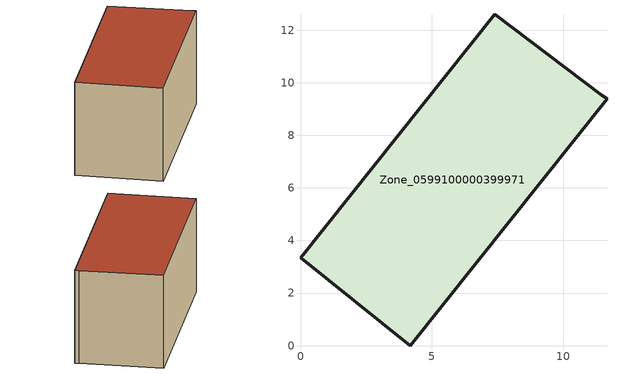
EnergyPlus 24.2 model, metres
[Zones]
Zone_0599100000399971
 floor ground (C_G): 7.38,12.6 11.47,9.52 11.66,9.38 4.18,0 0,3.33 z0.95
 wall outside (C_F): 4.18,0 11.66,9.38 11.47,9.52 7.38,12.6 0,3.33 4.18,0 z0.95:6.97
 roof outside (C_R): 11.47,9.52 7.38,12.6 0,3.33 4.18,0 11.66,9.38 z6.97
[BUILDING]
Pand.0599100000399971: North Axis=0; Terrain=City; Loads Convergence Tolerance Value=0.04; Temperature Convergence Tolerance Value=0.4; Solar Distribution=FullExterior; Maximum Number of Warmup Days=25; Minimum Number of Warmup Days=1
[Site:Location]
Rotterdam.The.Hague.AP_ZH_NLD Design_Conditions: Latitude=51.96; Longitude=4.45; Time Zone=1; Elevation=-4.5
[SITE:GROUNDTEMPERATURE:BUILDINGSURFACE]
18, 18, 18, 18, 18, 18, 18, 18, 18, 18, 18, 18
[MATERIAL] Thermal Absorptance=0.9; Solar Absorptance=0.7; Visible Absorptance=0.7
Name | Roughness | Thickness | Conductivity | Density | Specific Heat
G.TI.1992-2005 | MediumSmooth | 0.15 | 0.06 | 540 | 1210
F.TI.1992-2005 | Rough | 0.3 | 0.12 | 1920 | 840
R.TI.1992-2005 | MediumRough | 0.2 | 0.08 | 1500 | 1000
[CONSTRUCTION]
C_G: G.TI.1992-2005
C_F: F.TI.1992-2005
C_R: R.TI.1992-2005
[ZONE]
Zone_0599100000399971: Type=1; Multiplier=1; Ceiling Height=Autocalculate; Volume=Autocalculate; Floor Area=autocalculate; Part of Total Floor Area=Yes
[ZONEINFILTRATION:DESIGNFLOWRATE]
Infil_Zone_0599100000399971: Zone or ZoneList or Space or SpaceList=Zone_0599100000399971; Schedule=AlwaysOn; Design Flow Rate Calculation Method=Flow/Area; Flow Rate per Floor Area=0.0015; Constant Term Coefficient=1; Temperature Term Coefficient=0; Velocity Term Coefficient=0; Velocity Squared Term Coefficient=0
[HVACTEMPLATE:ZONE:IDEALLOADSAIRSYSTEM]
Zone_0599100000399971: Maximum Heating Supply Air Temperature=50; Minimum Cooling Supply Air Temperature=13; Maximum Heating Supply Air Humidity Ratio=0.0156; Minimum Cooling Supply Air Humidity Ratio=0.0077; Heating Limit=NoLimit; Cooling Limit=NoLimit; Dehumidification Control Type=ConstantSensibleHeatRatio; Cooling Sensible Heat Ratio=0.7; Dehumidification Setpoint=60; Humidification Control Type=None; Humidification Setpoint=30; Outdoor Air Method=None; Outdoor Air Flow Rate per Person=0.00944; Outdoor Air Flow Rate per Zone Floor Area=0; Outdoor Air Flow Rate per Zone=0; Demand Controlled Ventilation Type=None; Outdoor Air Economizer Type=NoEconomizer; Heat Recovery Type=None; Sensible Heat Recovery Effectiveness=0.7; Latent Heat Recovery Effectiveness=0.65
[ZONECONTROL:THERMOSTAT]
ThermostatControl_Zone_0599100000399971: Zone or ZoneList=Zone_0599100000399971; Control Type Schedule=DualSetpointControlType; Control 1=Thermostat_Zone_0599100000399971; Temperature Difference Between Cutout And Setpoint=0
[THERMOSTATSETPOINT:DUALSETPOINT]
Thermostat_Zone_0599100000399971: Heating Setpoint Temperature Schedule=HeatingSetpoint_Zone_0599100000399971; Cooling Setpoint Temperature Schedule=CoolingSetpoint_Zone_0599100000399971
[SCHEDULE:COMPACT]
HeatingSetpoint_Zone_0599100000399971: Through: 12/31, For: AllDays, Until: 24:00, 21
CoolingSetpoint_Zone_0599100000399971: Through: 12/31, For: AllDays, Until: 24:00, 24
DualSetpointControlType: Through: 12/31, For: AllDays, Until: 24:00, 4
AlwaysOn: Through: 12/31, For: AllDays, Until: 24:00, 1
